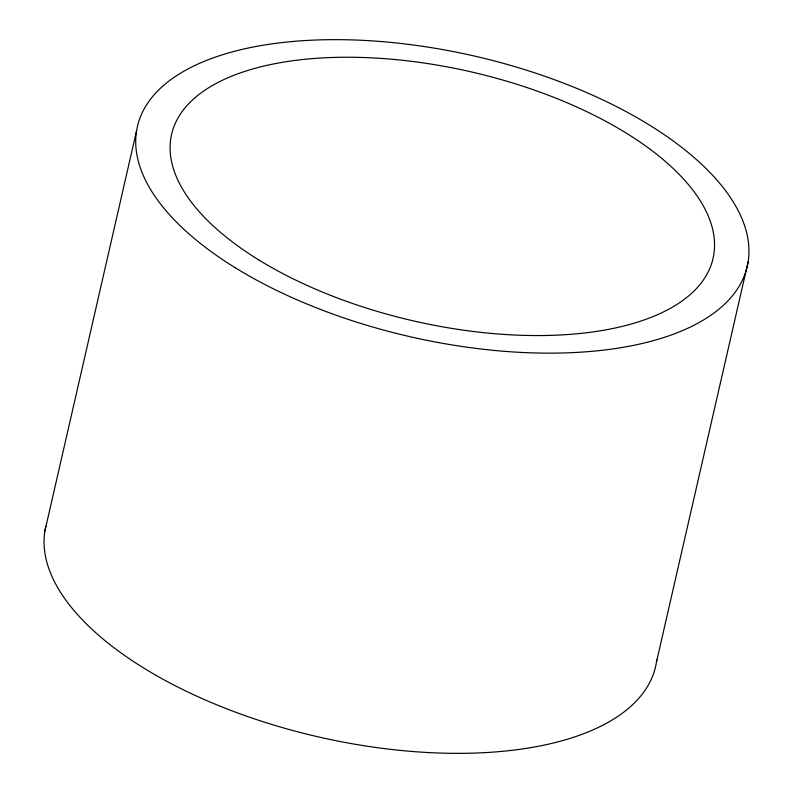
<?xml version="1.0" encoding="UTF-8"?>
<svg xmlns="http://www.w3.org/2000/svg" width="793" height="793" viewBox="0 0 793 793"><rect width="100%" height="100%" fill="white"/><g stroke="black" fill="none" stroke-linecap="round" stroke-linejoin="round"><path stroke-width="1.19" d="M44.894 531.042L136.555 130.845M656.445 662.155L748.106 261.958M656.792 659.756A312.839 143.969 12.9 0 1 325.219 738.432A312.839 143.969 12.9 0 1 45.835 526.304M235.323 267.796A312.839 143.969 12.9 0 0 741.733 281.555A312.839 143.969 12.9 0 0 349.931 39.848A312.839 143.969 12.9 0 0 235.323 267.796M258.548 259.787A277.738 127.812 12.9 0 0 708.139 271.999A277.738 127.812 12.9 0 0 360.3 57.413A277.738 127.812 12.9 0 0 258.548 259.787"/></g></svg>
